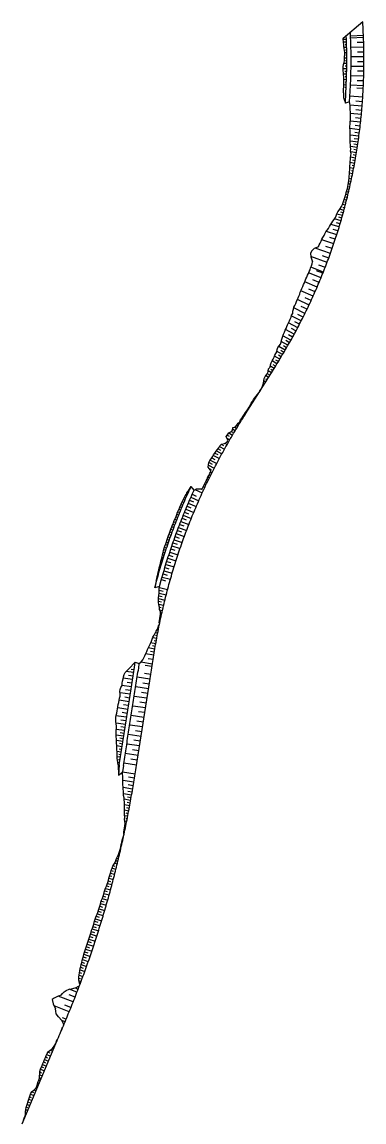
# Model space of a CAD drawing. Header units: metres. Extents: x 288738 to 324331, y 7399322 to 7465117.
# Drawn here: x 321078 to 321397, y 7407366 to 7408392 of the extents above; entities that cross this region are included whole.
import ezdxf

# ---------------------------------------------------------------- set-up
doc = ezdxf.new("R2010")
doc.units = ezdxf.units.M
doc.header["$LTSCALE"] = 10
for name, color, linetype in [('F-HZ-ATERRO-TALUDE', 110, 'Continuous'), ('F-HZ-MUROS', 210, 'Continuous'), ('F-HZ-PIANO-CORTE', 10, 'Continuous'), ('F-HZ-TALUDE', 2, 'Continuous')]:
    doc.layers.add(name, color=color, linetype=linetype)

msp = doc.modelspace()

# ---------------------------------------------------------------- linework, layer by layer
at = {"layer": 'F-HZ-ATERRO-TALUDE', "linetype": 'Continuous', "lineweight": -3}
for p, q in [((321380.192, 7408378.4), (321378.874, 7408378.344)), ((321380.175, 7408378.824), (321379.415, 7408378.791)), ((321396.16, 7408379.524), (321384.172, 7408378.999)), ((321380.292, 7408375.902), (321377.116, 7408375.781)), ((321380.374, 7408373.404), (321377.498, 7408373.308)), ((321380.511, 7408368.406), (321378.092, 7408368.348)), ((321380.452, 7408370.905), (321379.138, 7408370.867)), ((321396.234, 7408377.683), (321384.244, 7408377.199)), ((321396.509, 7408368.688), (321384.513, 7408368.406)), ((321396.389, 7408373.186), (321390.392, 7408372.994)), ((321380.643, 7408358.407), (321378.633, 7408358.398)), ((321380.601, 7408363.406), (321378.706, 7408363.38)), ((321380.565, 7408365.906), (321379.458, 7408365.885)), ((321380.629, 7408360.907), (321379.669, 7408360.898)), ((321396.636, 7408359.689), (321384.636, 7408359.609)), ((321396.591, 7408364.188), (321390.592, 7408364.098)), ((321380.582, 7408348.407), (321377.292, 7408348.456)), ((321380.637, 7408353.407), (321377.822, 7408353.421)), ((321380.614, 7408350.907), (321379.053, 7408350.922)), ((321380.646, 7408355.907), (321379.494, 7408355.907)), ((321396.612, 7408350.689), (321384.613, 7408350.811)), ((321396.643, 7408355.189), (321390.643, 7408355.199)), ((321380.48, 7408343.408), (321377.682, 7408343.477)), ((321380.329, 7408338.41), (321377.884, 7408338.494)), ((321380.534, 7408345.907), (321378.976, 7408345.938)), ((321380.407, 7408340.909), (321379.103, 7408340.947)), ((321396.438, 7408341.691), (321384.443, 7408342.015)), ((321396.295, 7408337.193), (321390.299, 7408337.406)), ((321396.544, 7408346.19), (321390.545, 7408346.301)), ((321380.13, 7408333.414), (321377.816, 7408333.516)), ((321380.008, 7408330.917), (321378.875, 7408330.972)), ((321380.231, 7408335.912), (321379.043, 7408335.959)), ((321396.114, 7408332.697), (321384.126, 7408333.223)), ((321395.991, 7408330.2), (321389.999, 7408330.491)), ((321395.533, 7408322.122), (321383.297, 7408322.903)), ((321395.244, 7408317.879), (321389.161, 7408318.316)), ((321394.919, 7408313.638), (321383.614, 7408314.541)), ((321394.235, 7408305.909), (321383.935, 7408306.882)), ((321394.59, 7408309.773), (321389.209, 7408310.241)), ((321393.496, 7408298.628), (321383.794, 7408299.678)), ((321393.877, 7408302.268), (321388.901, 7408302.772)), ((321392.698, 7408291.732), (321383.509, 7408292.848)), ((321391.907, 7408285.581), (321383.71, 7408286.673)), ((321392.312, 7408288.655), (321388.038, 7408289.199)), ((321393.105, 7408295.179), (321388.324, 7408295.728)), ((321391.146, 7408280.103), (321383.848, 7408281.152)), ((321390.408, 7408275.158), (321383.998, 7408276.141)), ((321390.78, 7408277.63), (321387.353, 7408278.139)), ((321391.532, 7408282.841), (321387.638, 7408283.38)), ((321388.794, 7408265.289), (321384.152, 7408266.09)), ((321389.624, 7408270.22), (321384.349, 7408271.079)), ((321389.211, 7408267.754), (321386.742, 7408268.168)), ((321390.018, 7408272.688), (321387.09, 7408273.151)), ((321386.996, 7408255.452), (321383.597, 7408256.104)), ((321387.918, 7408260.366), (321383.783, 7408261.12)), ((321387.457, 7408257.909), (321385.573, 7408258.262)), ((321388.357, 7408262.827), (321386.164, 7408263.217)), ((321385.012, 7408245.651), (321382.78, 7408246.123)), ((321386.027, 7408250.547), (321383.227, 7408251.111)), ((321385.52, 7408248.099), (321384.265, 7408248.358)), ((321386.512, 7408252.999), (321384.962, 7408253.304)), ((321382.845, 7408235.889), (321381.039, 7408236.306)), ((321383.951, 7408240.765), (321382.125, 7408241.169)), ((321383.401, 7408238.326), (321382.499, 7408238.53)), ((321384.483, 7408243.208), (321383.477, 7408243.425)), ((321380.497, 7408226.169), (321378.217, 7408226.74)), ((321381.694, 7408231.023), (321379.686, 7408231.507)), ((321381.099, 7408228.595), (321380.025, 7408228.859)), ((321382.272, 7408233.455), (321381.322, 7408233.679)), ((321377.967, 7408216.494), (321374.06, 7408217.552)), ((321377.306, 7408214.083), (321374.969, 7408214.728)), ((321379.254, 7408221.325), (321376.571, 7408222.025)), ((321378.615, 7408218.908), (321376.989, 7408219.341)), ((321379.88, 7408223.746), (321378.681, 7408224.052)), ((321375.257, 7408206.868), (321369.283, 7408208.607)), ((321374.397, 7408203.943), (321370.919, 7408204.977)), ((321376.634, 7408211.675), (321371.449, 7408213.132)), ((321375.951, 7408209.27), (321373.237, 7408210.046)), ((321371.268, 7408193.802), (321361.658, 7408196.867)), ((321373.516, 7408201.025), (321365.736, 7408203.386)), ((321372.403, 7408197.41), (321368.038, 7408198.768)), ((321368.508, 7408185.404), (321357.34, 7408189.171)), ((321369.907, 7408189.597), (321364.712, 7408191.301)), ((321362.23, 7408167.845), (321347.225, 7408173.497)), ((321365.357, 7408176.347), (321351.198, 7408181.408)), ((321363.909, 7408172.105), (321357.995, 7408174.16)), ((321366.953, 7408180.869), (321361.038, 7408182.923)), ((321358.996, 7408159.049), (321347.124, 7408163.521)), ((321360.675, 7408163.309), (321354.76, 7408165.364)), ((321356.631, 7408153.613), (321345.092, 7408158.341)), ((321358.388, 7408157.947), (321352.57, 7408160.271)), ((321353, 7408144.977), (321341.526, 7408149.915)), ((321351.129, 7408140.689), (321345.44, 7408143.196)), ((321354.834, 7408149.287), (321349.052, 7408151.716)), ((321345.456, 7408128.264), (321334.627, 7408133.372)), ((321349.222, 7408136.416), (321337.849, 7408141.548)), ((321347.356, 7408132.332), (321341.792, 7408134.9)), ((321341.713, 7408120.496), (321331.395, 7408125.568)), ((321343.6, 7408124.373), (321338.288, 7408126.931)), ((321334.897, 7408107.117), (321326.357, 7408111.617)), ((321338.234, 7408113.542), (321328.996, 7408118.251)), ((321336.575, 7408110.325), (321332.152, 7408112.617)), ((321339.987, 7408117.012), (321335.079, 7408119.469)), ((321331.643, 7408101.036), (321323.564, 7408105.428)), ((321333.282, 7408104.07), (321329.13, 7408106.293)), ((321325.86, 7408090.677), (321319.447, 7408094.35)), ((321328.591, 7408095.5), (321321.234, 7408099.613)), ((321327.23, 7408093.086), (321323.774, 7408095.042)), ((321330.123, 7408098.265), (321326.246, 7408100.402)), ((321318.218, 7408077.674), (321313.348, 7408080.633)), ((321320.782, 7408081.966), (321315.19, 7408085.306)), ((321319.505, 7408079.817), (321316.917, 7408081.376)), ((321323.319, 7408086.275), (321317.47, 7408089.699)), ((321322.055, 7408084.118), (321319.125, 7408085.851)), ((321324.593, 7408088.474), (321321.645, 7408090.181)), ((321313.016, 7408069.133), (321309.006, 7408071.639)), ((321315.629, 7408073.397), (321311.196, 7408076.131)), ((321314.326, 7408071.263), (321312.189, 7408072.59)), ((321316.928, 7408075.533), (321314.619, 7408076.946)), ((321307.738, 7408060.64), (321305.43, 7408062.11)), ((321310.385, 7408064.882), (321307.286, 7408066.839)), ((321309.064, 7408062.759), (321307.862, 7408063.522)), ((321311.704, 7408067.006), (321309.847, 7408068.173)), ((321303.745, 7408054.291), (321303.24, 7408054.616)), ((321305.078, 7408056.406), (321303.34, 7408057.52)), ((321306.41, 7408058.522), (321305.239, 7408059.27)), ((321204.994, 7407824.657), (321204.299, 7407824.796)), ((321203.611, 7407817.286), (321200.106, 7407817.952)), ((321203.165, 7407814.826), (321201.115, 7407815.209)), ((321204.525, 7407822.201), (321202.282, 7407822.642)), ((321204.063, 7407819.744), (321202.583, 7407820.03)), ((321201.873, 7407807.438), (321195.771, 7407808.528)), ((321201.379, 7407804.527), (321197.922, 7407805.134)), ((321202.728, 7407812.364), (321197.959, 7407813.243)), ((321202.296, 7407809.902), (321199.578, 7407810.395)), ((321199.57, 7407793.496), (321188.751, 7407795.285)), ((321200.892, 7407801.614), (321193.132, 7407802.955)), ((321200.226, 7407797.556), (321195.787, 7407798.306)), ((321182.092, 7407785.416), (321175.221, 7407786.497)), ((321182.496, 7407787.993), (321179.96, 7407788.396)), ((321198.023, 7407783.732), (321192.097, 7407784.667)), ((321199.174, 7407791.028), (321192.987, 7407792.038)), ((321180.024, 7407772.191), (321171.047, 7407773.533)), ((321181.075, 7407778.916), (321172.404, 7407780.244)), ((321180.549, 7407775.554), (321176.194, 7407776.212)), ((321181.583, 7407782.166), (321177.374, 7407782.819)), ((321197.327, 7407779.286), (321185.468, 7407781.122)), ((321196.632, 7407774.84), (321190.7, 7407775.743)), ((321178.935, 7407765.217), (321169.623, 7407766.582)), ((321179.479, 7407768.704), (321174.56, 7407769.432)), ((321194.547, 7407761.502), (321182.673, 7407763.236)), ((321195.937, 7407770.394), (321184.07, 7407772.172)), ((321195.242, 7407765.948), (321189.307, 7407766.825)), ((321176.746, 7407751.207), (321167.271, 7407752.56)), ((321177.854, 7407758.299), (321168.614, 7407759.633)), ((321177.3, 7407754.753), (321172.605, 7407755.427)), ((321178.394, 7407761.758), (321173.887, 7407762.413)), ((321193.158, 7407752.61), (321181.279, 7407754.314)), ((321193.853, 7407757.056), (321187.914, 7407757.915)), ((321175.584, 7407743.774), (321165.653, 7407745.185)), ((321176.165, 7407747.491), (321171.37, 7407748.173)), ((321191.768, 7407743.718), (321179.888, 7407745.407)), ((321192.463, 7407748.164), (321186.523, 7407749.011)), ((321174.557, 7407737.198), (321165.771, 7407738.447)), ((321173.655, 7407731.428), (321165.945, 7407732.527)), ((321174.106, 7407734.313), (321170.073, 7407734.887)), ((321175.071, 7407740.486), (321170.313, 7407741.162)), ((321190.379, 7407734.826), (321178.498, 7407736.514)), ((321191.073, 7407739.272), (321185.133, 7407740.115)), ((321172.842, 7407726.231), (321165.901, 7407727.229)), ((321172.07, 7407721.291), (321166.144, 7407722.151)), ((321172.456, 7407723.761), (321169.271, 7407724.221)), ((321173.249, 7407728.83), (321169.494, 7407729.367)), ((321188.989, 7407725.934), (321177.11, 7407727.635)), ((321188.294, 7407721.488), (321182.356, 7407722.344)), ((321189.684, 7407730.38), (321183.744, 7407731.226)), ((321171.298, 7407716.351), (321166.313, 7407717.083)), ((321170.526, 7407711.411), (321166.576, 7407711.999)), ((321170.912, 7407713.881), (321168.669, 7407714.213)), ((321171.684, 7407718.821), (321168.942, 7407719.221)), ((321187.599, 7407717.042), (321175.725, 7407718.771)), ((321186.904, 7407712.596), (321180.968, 7407713.47)), ((321169.753, 7407706.472), (321166.844, 7407706.912)), ((321168.978, 7407701.532), (321167.334, 7407701.786)), ((321169.366, 7407704.002), (321168.175, 7407704.184)), ((321170.139, 7407708.941), (321168.432, 7407709.198)), ((321184.817, 7407699.258), (321172.957, 7407701.087)), ((321186.21, 7407708.15), (321174.341, 7407709.921)), ((321185.514, 7407703.704), (321179.582, 7407704.603)), ((321183.492, 7407690.895), (321171.836, 7407692.76)), ((321182.257, 7407683.267), (321172.094, 7407684.957)), ((321181.711, 7407679.964), (321176.957, 7407680.769)), ((321182.88, 7407687.08), (321177.429, 7407687.969)), ((321181.159, 7407676.662), (321172.361, 7407678.18)), ((321180.209, 7407671.129), (321172.84, 7407672.443)), ((321180.688, 7407673.895), (321176.661, 7407674.601)), ((321179.34, 7407666.205), (321173.299, 7407667.314)), ((321178.446, 7407661.286), (321173.565, 7407662.207)), ((321178.897, 7407663.745), (321176.208, 7407664.245)), ((321179.778, 7407668.666), (321176.426, 7407669.273)), ((321177.526, 7407656.371), (321173.516, 7407657.149)), ((321176.582, 7407651.461), (321173.588, 7407652.058)), ((321177.058, 7407653.915), (321175.311, 7407654.259)), ((321177.99, 7407658.828), (321175.748, 7407659.257)), ((321175.612, 7407646.556), (321173.771, 7407646.933)), ((321174.617, 7407641.656), (321173.781, 7407641.831)), ((321175.119, 7407644.105), (321174.564, 7407644.22)), ((321176.101, 7407649.008), (321174.85, 7407649.26)), ((321173.08, 7407634.315), (321172.983, 7407634.336)), ((321173.597, 7407636.761), (321173.118, 7407636.864)), ((321174.112, 7407639.208), (321173.75, 7407639.285)), ((321129.346, 7407487.365), (321122.071, 7407490.127)), ((321130.389, 7407490.091), (321128.516, 7407490.797)), ((321125.827, 7407478.37), (321111.905, 7407483.758)), ((321123.783, 7407473.264), (321118.195, 7407475.449)), ((321127.598, 7407482.863), (321122.187, 7407484.937)), ((321122.093, 7407469.093), (321108.086, 7407474.614)), ((321118.288, 7407459.845), (321115.237, 7407461.067)), ((321119.243, 7407462.156), (321115.844, 7407463.512)), ((321117.327, 7407457.538), (321116.553, 7407457.849))]:
    msp.add_line(p, q, dxfattribs=at)
at = {"layer": 'F-HZ-MUROS', "flags": 128}
msp.add_lwpolyline([(321395.64, 7408392.194), (321377.124, 7408376.898)], dxfattribs=at)
at = {"layer": 'F-HZ-PIANO-CORTE'}
for p, q in [((321294.69, 7408041.252), (321295.258, 7408040.887)), ((321296.15, 7408043.286), (321296.373, 7408043.142)), ((321297.729, 7408045.242), (321297.934, 7408045.11)), ((321299.209, 7408047.263), (321299.241, 7408047.242)), ((321300.59, 7408049.347), (321300.611, 7408049.333)), ((321288.175, 7408030.578), (321288.381, 7408030.447)), ((321289.41, 7408032.756), (321289.917, 7408032.432)), ((321290.678, 7408034.914), (321290.964, 7408034.731)), ((321291.992, 7408037.042), (321292.584, 7408036.662)), ((321293.307, 7408039.169), (321293.614, 7408038.972)), ((321281.258, 7408020.153), (321281.988, 7408019.7)), ((321282.568, 7408022.285), (321282.934, 7408022.056)), ((321283.976, 7408024.355), (321284.616, 7408023.953)), ((321285.329, 7408026.459), (321285.633, 7408026.268)), ((321286.793, 7408028.493), (321287.26, 7408028.197)), ((321270.677, 7408008.968), (321274.234, 7408006.86)), ((321273.109, 7408010.446), (321274.309, 7408009.727)), ((321274.283, 7408012.67), (321276.794, 7408011.154)), ((321276.231, 7408014.423), (321277.157, 7408013.859)), ((321278.179, 7408016.169), (321279.379, 7408015.434)), ((321279.608, 7408018.23), (321280.145, 7408017.899)), ((321267.134, 7407999.396), (321269.208, 7407998.214)), ((321268.943, 7408004.152), (321271.705, 7408002.546)), ((321269.198, 7408006.917), (321271.082, 7408005.811)), ((321269.203, 7408001.102), (321269.828, 7408000.742)), ((321257.762, 7407990.193), (321260.445, 7407988.743)), ((321259.171, 7407992.303), (321264.326, 7407989.487)), ((321260.8, 7407994.289), (321263.166, 7407992.983)), ((321262.171, 7407996.414), (321266.748, 7407993.861)), ((321263.734, 7407998.43), (321265.854, 7407997.235)), ((321251.756, 7407978.951), (321257.245, 7407976.141)), ((321252.353, 7407981.488), (321255.372, 7407979.925)), ((321253.514, 7407983.736), (321259.549, 7407980.579)), ((321255.041, 7407985.853), (321257.891, 7407984.345)), ((321256.378, 7407988.068), (321261.943, 7407985.092)), ((321251.346, 7407967.896), (321252.755, 7407967.206)), ((321252.449, 7407975.768), (321254.278, 7407974.841)), ((321252.534, 7407970.105), (321253.199, 7407969.776)), ((321253.654, 7407972.348), (321254.981, 7407971.683)), ((321247.037, 7407958.842), (321248.425, 7407958.192)), ((321248.162, 7407961.083), (321248.827, 7407960.768)), ((321249.233, 7407963.349), (321250.571, 7407962.709)), ((321250.357, 7407965.59), (321251.007, 7407965.275)), ((321229.626, 7407949.073), (321230.254, 7407948.801)), ((321230.976, 7407951.217), (321231.885, 7407950.818)), ((321231.859, 7407953.565), (321232.378, 7407953.334)), ((321233.495, 7407955.576), (321233.921, 7407955.384)), ((321235.45, 7407948.989), (321242.776, 7407945.775)), ((321236.683, 7407951.771), (321240.338, 7407950.144)), ((321239.261, 7407956.205), (321246.066, 7407953.103)), ((321244.711, 7407956.819), (321245.975, 7407956.235)), ((321224.254, 7407937.734), (321226.012, 7407937.016)), ((321225.28, 7407940.024), (321226.123, 7407939.675)), ((321226.278, 7407942.325), (321227.93, 7407941.633)), ((321227.32, 7407944.607), (321228.111, 7407944.272)), ((321228.446, 7407946.853), (321229.887, 7407946.234)), ((321230.663, 7407937.8), (321238.056, 7407934.743)), ((321231.837, 7407940.607), (321235.525, 7407939.059)), ((321233.027, 7407943.408), (321240.387, 7407940.272)), ((321234.231, 7407946.202), (321237.902, 7407944.615)), ((321220.527, 7407928.419), (321222.297, 7407927.732)), ((321221.479, 7407930.74), (321222.345, 7407930.399)), ((321222.399, 7407933.073), (321224.134, 7407932.382)), ((321223.283, 7407935.421), (321224.176, 7407935.061)), ((321227.23, 7407929.343), (321230.95, 7407927.874)), ((321228.359, 7407932.168), (321235.784, 7407929.19)), ((321229.504, 7407934.988), (321233.208, 7407933.479)), ((321215.931, 7407916.747), (321216.906, 7407916.393)), ((321216.817, 7407919.094), (321218.743, 7407918.384)), ((321217.741, 7407921.428), (321218.679, 7407921.077)), ((321218.635, 7407923.771), (321220.5, 7407923.066)), ((321219.549, 7407926.108), (321220.471, 7407925.754)), ((321222.862, 7407917.984), (321226.613, 7407916.594)), ((321223.931, 7407920.833), (321231.418, 7407918.013)), ((321225.016, 7407923.675), (321228.751, 7407922.245)), ((321226.115, 7407926.512), (321233.571, 7407923.613)), ((321212.605, 7407907.279), (321213.568, 7407906.947)), ((321213.454, 7407909.64), (321215.352, 7407908.977)), ((321214.244, 7407912.021), (321215.214, 7407911.678)), ((321215.041, 7407914.401), (321217.028, 7407913.688)), ((321218.737, 7407906.535), (321222.516, 7407905.225)), ((321219.744, 7407909.406), (321227.289, 7407906.745)), ((321220.769, 7407912.27), (321224.534, 7407910.92)), ((321221.807, 7407915.13), (321229.323, 7407912.39)), ((321209.644, 7407897.69), (321210.494, 7407897.414)), ((321210.201, 7407900.147), (321212.126, 7407899.512)), ((321210.909, 7407902.555), (321211.913, 7407902.219)), ((321211.824, 7407904.894), (321213.719, 7407904.252)), ((321215.802, 7407897.892), (321223.402, 7407895.393)), ((321216.765, 7407900.778), (321220.558, 7407899.508)), ((321217.743, 7407903.659), (321225.315, 7407901.079)), ((321207.243, 7407887.935), (321207.783, 7407887.77)), ((321207.864, 7407890.365), (321209.063, 7407889.993)), ((321208.431, 7407892.813), (321209.122, 7407892.596)), ((321209.007, 7407895.26), (321210.573, 7407894.759)), ((321212.105, 7407886.297), (321219.756, 7407883.96)), ((321213.007, 7407889.203), (321216.826, 7407888.014)), ((321213.923, 7407892.104), (321221.549, 7407889.686)), ((321214.855, 7407895), (321218.662, 7407893.771)), ((321204.35, 7407875.739), (321204.779, 7407875.618)), ((321204.884, 7407878.189), (321205.176, 7407878.105)), ((321205.428, 7407880.637), (321206.165, 7407880.422)), ((321205.992, 7407883.081), (321206.433, 7407882.95)), ((321206.601, 7407885.512), (321207.593, 7407885.214)), ((321209.494, 7407877.551), (321213.338, 7407876.444)), ((321210.349, 7407880.471), (321218.025, 7407878.215)), ((321211.219, 7407883.386), (321215.051, 7407882.238)), ((321203.845, 7407873.283), (321203.973, 7407873.247)), ((321207.968, 7407872.186), (321211.822, 7407871.116)), ((321208.655, 7407874.626), (321216.354, 7407872.453)), ((321205.539, 7407857.116), (321208.686, 7407856.332)), ((321205.804, 7407859.657), (321212.446, 7407857.971)), ((321205.971, 7407862.3), (321209.53, 7407861.38)), ((321206.144, 7407864.947), (321213.742, 7407862.944)), ((321205.241, 7407851.989), (321207.939, 7407851.341)), ((321205.344, 7407854.562), (321211.23, 7407853.121)), ((321205.496, 7407849.337), (321210.056, 7407848.261)), ((321206.098, 7407846.612), (321207.791, 7407846.22)), ((321206.362, 7407843.974), (321208.925, 7407843.391)), ((321206.658, 7407836.208), (321206.984, 7407836.137)), ((321207.01, 7407838.692), (321207.837, 7407838.511)), ((321207.211, 7407841.212), (321207.793, 7407841.082)), ((321206.226, 7407833.741), (321206.792, 7407833.621)), ((321172.243, 7407631.568), (321172.478, 7407631.516)), ((321169.313, 7407619.42), (321169.532, 7407619.368)), ((321169.895, 7407621.85), (321170.309, 7407621.754)), ((321170.358, 7407624.307), (321170.609, 7407624.25)), ((321170.958, 7407626.734), (321171.406, 7407626.632)), ((321171.572, 7407629.157), (321171.758, 7407629.115)), ((321165.473, 7407610.07), (321166.465, 7407609.827)), ((321166.267, 7407612.445), (321168.04, 7407612.015)), ((321167.492, 7407614.717), (321168.054, 7407614.582)), ((321168.531, 7407617.037), (321169.187, 7407616.882)), ((321160.508, 7407598.47), (321164.45, 7407597.451)), ((321161.248, 7407600.85), (321163.156, 7407600.362)), ((321162.195, 7407603.179), (321165.672, 7407602.299)), ((321163.193, 7407605.497), (321164.733, 7407605.112)), ((321164.467, 7407607.749), (321166.868, 7407607.154)), ((321157.645, 7407588.928), (321161.932, 7407587.773)), ((321158.427, 7407591.295), (321160.499, 7407590.743)), ((321159.161, 7407593.676), (321163.204, 7407592.609)), ((321159.808, 7407596.079), (321161.819, 7407595.554)), ((321154.493, 7407579.473), (321159.315, 7407578.122)), ((321155.167, 7407581.867), (321157.573, 7407581.2)), ((321155.977, 7407584.224), (321160.636, 7407582.944)), ((321156.838, 7407586.568), (321159.062, 7407585.963)), ((321151.324, 7407570.034), (321156.599, 7407568.498)), ((321152.078, 7407572.404), (321154.683, 7407571.653)), ((321152.901, 7407574.754), (321157.97, 7407573.306)), ((321153.734, 7407577.103), (321156.19, 7407576.408)), ((321147.224, 7407558.29), (321150.145, 7407557.398)), ((321148.288, 7407560.563), (321153.785, 7407558.902)), ((321149.101, 7407562.914), (321151.8, 7407562.106)), ((321149.831, 7407565.291), (321155.205, 7407563.696)), ((321150.579, 7407567.662), (321153.242, 7407566.879)), ((321144.255, 7407548.806), (321147.192, 7407547.877)), ((321145.018, 7407551.17), (321150.872, 7407549.335)), ((321145.788, 7407553.533), (321148.699, 7407552.628)), ((321146.547, 7407555.898), (321152.341, 7407554.115)), ((321140.461, 7407536.977), (321146.32, 7407535.043)), ((321141.209, 7407539.347), (321144.152, 7407538.383)), ((321141.939, 7407541.721), (321147.862, 7407539.799)), ((321142.64, 7407544.106), (321145.632, 7407543.143)), ((321143.432, 7407546.46), (321149.379, 7407544.564)), ((321137.171, 7407527.599), (321143.163, 7407525.555)), ((321137.973, 7407529.951), (321140.967, 7407528.937)), ((321138.818, 7407532.288), (321144.754, 7407530.295)), ((321139.665, 7407534.624), (321142.602, 7407533.646)), ((321134.533, 7407517.99), (321139.909, 7407516.099)), ((321135.188, 7407520.395), (321137.96, 7407519.427)), ((321135.767, 7407522.826), (321141.548, 7407520.822)), ((321136.423, 7407525.229), (321139.391, 7407524.208)), ((321132.212, 7407508.248), (321136.558, 7407506.677)), ((321132.74, 7407510.704), (321135.072, 7407509.867)), ((321133.284, 7407513.153), (321138.246, 7407511.384)), ((321133.88, 7407515.582), (321136.48, 7407514.661)), ((321131.167, 7407500.67), (321132.574, 7407500.152)), ((321131.293, 7407503.28), (321134.846, 7407501.979)), ((321131.351, 7407497.942), (321133.111, 7407497.29)), ((321131.665, 7407505.797), (321133.685, 7407505.062)), ((321131.912, 7407495.069), (321132.073, 7407495.009)), ((321106.664, 7407435.187), (321107.207, 7407434.963)), ((321108.164, 7407437.272), (321108.719, 7407437.042)), ((321109.431, 7407439.453), (321109.56, 7407439.399)), ((321110.28, 7407441.806), (321110.661, 7407441.65)), ((321111.483, 7407444.014), (321111.557, 7407443.984)), ((321099.23, 7407424.754), (321102.896, 7407423.219)), ((321100.246, 7407427.036), (321102.056, 7407426.279)), ((321101.275, 7407429.312), (321104.837, 7407427.827)), ((321102.421, 7407431.54), (321104.114, 7407430.835)), ((321104.446, 7407433.403), (321106.778, 7407432.434)), ((321095.348, 7407415.548), (321099.013, 7407414.003)), ((321096.348, 7407417.837), (321098.166, 7407417.072)), ((321097.296, 7407420.148), (321100.954, 7407418.611)), ((321098.218, 7407422.47), (321100.071, 7407421.693)), ((321093.795, 7407405.353), (321095.13, 7407404.788)), ((321094.573, 7407407.738), (321095.337, 7407407.415)), ((321094.627, 7407410.429), (321097.072, 7407409.396)), ((321094.802, 7407413.067), (321096.422, 7407412.383)), ((321087.338, 7407394.518), (321088.807, 7407393.893)), ((321089.483, 7407396.322), (321091.248, 7407395.572)), ((321091.193, 7407398.312), (321091.706, 7407398.094)), ((321092.177, 7407400.609), (321093.189, 7407400.18)), ((321092.918, 7407403.01), (321093.539, 7407402.747)), ((321083.707, 7407385.196), (321085.051, 7407384.625)), ((321084.482, 7407387.583), (321087.365, 7407386.357)), ((321085.301, 7407389.951), (321086.818, 7407389.306)), ((321086.19, 7407392.29), (321089.306, 7407390.965)), ((321081.408, 7407375.307), (321081.96, 7407375.072)), ((321081.599, 7407377.943), (321083.483, 7407377.141)), ((321082.283, 7407380.368), (321083.368, 7407379.907)), ((321082.99, 7407382.784), (321085.424, 7407381.749)), ((321080.394, 7407370.305), (321080.482, 7407370.267)), ((321081.216, 7407372.672), (321081.541, 7407372.534))]:
    msp.add_line(p, q, dxfattribs=at)
at = {"layer": 'F-HZ-TALUDE'}
msp.add_line((321186.823, 7407789.759), (321187.206, 7407793.83), dxfattribs=at)
at = {"layer": 'F-HZ-TALUDE', "linetype": 'Continuous', "lineweight": -3}
for p, q in [((321112.839, 7407447.012), (321113.59, 7407448.852)), ((321115.165, 7407452.501), (321115.639, 7407454.452))]:
    msp.add_line(p, q, dxfattribs=at)
at = {"layer": 'F-HZ-TALUDE', "linetype": 'Continuous', "lineweight": 30}
for points in [[(321173.18, 7407634.779), (321173.589, 7407636.707), (321173.994, 7407638.637), (321174.395, 7407640.567), (321174.793, 7407642.497), (321175.186, 7407644.429), (321175.576, 7407646.361), (321175.962, 7407648.294), (321176.343, 7407650.228), (321176.721, 7407652.163), (321177.095, 7407654.098), (321177.465, 7407656.034), (321177.831, 7407657.971), (321178.194, 7407659.909), (321178.552, 7407661.847), (321178.906, 7407663.786), (321179.257, 7407665.726), (321179.603, 7407667.666), (321179.946, 7407669.607), (321180.284, 7407671.549), (321180.62, 7407673.491), (321180.952, 7407675.434), (321181.281, 7407677.379), (321181.607, 7407679.325), (321181.93, 7407681.273), (321182.251, 7407683.221), (321182.57, 7407685.171), (321182.887, 7407687.123), (321183.202, 7407689.075), (321183.515, 7407691.028), (321183.826, 7407692.983), (321184.137, 7407694.939), (321184.446, 7407696.896), (321184.754, 7407698.853), (321185.062, 7407700.812), (321185.369, 7407702.772), (321185.676, 7407704.733), (321185.982, 7407706.694), (321186.289, 7407708.657), (321197.108, 7407777.884), (321197.419, 7407779.876), (321197.731, 7407781.87), (321198.043, 7407783.864), (321198.357, 7407785.858), (321198.671, 7407787.854), (321198.987, 7407789.85), (321199.305, 7407791.846), (321199.624, 7407793.844), (321199.946, 7407795.841), (321200.27, 7407797.839), (321200.597, 7407799.838), (321200.927, 7407801.837), (321201.261, 7407803.836), (321201.597, 7407805.835), (321201.938, 7407807.835), (321202.283, 7407809.835), (321202.632, 7407811.835), (321202.986, 7407813.835), (321203.344, 7407815.835), (321203.708, 7407817.835), (321204.077, 7407819.835), (321204.452, 7407821.835), (321204.832, 7407823.835), (321205.22, 7407825.834), (321205.613, 7407827.833), (321206.013, 7407829.831), (321206.421, 7407831.829), (321206.834, 7407833.826), (321207.256, 7407835.823), (321207.686, 7407837.819), (321208.122, 7407839.814), (321208.566, 7407841.808), (321209.018, 7407843.802), (321209.476, 7407845.794), (321209.943, 7407847.786), (321210.416, 7407849.777), (321210.897, 7407851.767), (321211.386, 7407853.757), (321211.881, 7407855.745), (321212.385, 7407857.732), (321212.895, 7407859.718), (321213.413, 7407861.702), (321213.938, 7407863.685), (321214.471, 7407865.666), (321215.01, 7407867.645), (321215.557, 7407869.621), (321216.111, 7407871.596), (321216.672, 7407873.569), (321217.24, 7407875.539), (321217.815, 7407877.508), (321218.398, 7407879.474), (321218.987, 7407881.439), (321219.584, 7407883.401), (321220.188, 7407885.361), (321220.799, 7407887.319), (321221.417, 7407889.274), (321222.042, 7407891.227), (321222.674, 7407893.178), (321223.314, 7407895.127), (321223.96, 7407897.073), (321224.613, 7407899.017), (321225.274, 7407900.959), (321225.941, 7407902.898), (321226.616, 7407904.834), (321227.297, 7407906.769), (321227.986, 7407908.7), (321228.681, 7407910.629), (321229.384, 7407912.556), (321230.094, 7407914.48), (321230.81, 7407916.401), (321231.534, 7407918.32), (321232.264, 7407920.236), (321233.001, 7407922.15), (321233.746, 7407924.061), (321234.497, 7407925.969), (321235.255, 7407927.874), (321236.02, 7407929.777), (321236.792, 7407931.676), (321237.571, 7407933.573), (321238.357, 7407935.467), (321239.149, 7407937.358), (321239.949, 7407939.247), (321240.755, 7407941.132), (321241.568, 7407943.015), (321242.388, 7407944.894), (321243.215, 7407946.77), (321244.048, 7407948.644), (321244.889, 7407950.514), (321245.736, 7407952.382), (321246.59, 7407954.246), (321247.45, 7407956.107), (321248.318, 7407957.965), (321249.192, 7407959.82), (321250.073, 7407961.671), (321250.96, 7407963.519), (321251.854, 7407965.365), (321252.755, 7407967.206), (321253.663, 7407969.045), (321254.577, 7407970.88), (321255.498, 7407972.712), (321256.426, 7407974.541), (321257.36, 7407976.366), (321258.3, 7407978.188), (321259.248, 7407980.006), (321260.202, 7407981.821), (321261.162, 7407983.632), (321262.129, 7407985.44), (321263.103, 7407987.244), (321264.083, 7407989.045), (321265.07, 7407990.842), (321266.063, 7407992.636), (321267.063, 7407994.426), (321268.07, 7407996.212), (321269.082, 7407997.995), (321270.101, 7407999.774), (321271.126, 7408001.55), (321272.156, 7408003.322), (321273.191, 7408005.091), (321274.231, 7408006.854), (321275.274, 7408008.613), (321276.321, 7408010.368), (321277.372, 7408012.118), (321278.426, 7408013.863), (321279.483, 7408015.605), (321280.542, 7408017.342), (321281.604, 7408019.076), (321282.668, 7408020.806), (321283.735, 7408022.532), (321284.803, 7408024.255), (321285.872, 7408025.974), (321286.943, 7408027.691), (321288.015, 7408029.404), (321289.088, 7408031.114), (321290.162, 7408032.821), (321291.236, 7408034.525), (321292.31, 7408036.228), (321293.384, 7408037.927), (321294.458, 7408039.624), (321295.532, 7408041.32), (321296.605, 7408043.013), (321297.677, 7408044.704), (321298.748, 7408046.393), (321299.817, 7408048.081), (321300.885, 7408049.767), (321301.952, 7408051.452), (321303.016, 7408053.136), (321304.079, 7408054.818), (321305.138, 7408056.499), (321306.196, 7408058.18), (321307.25, 7408059.86), (321308.302, 7408061.539), (321309.35, 7408063.217), (321310.396, 7408064.896), (321311.437, 7408066.573), (321312.475, 7408068.251), (321313.508, 7408069.929), (321314.538, 7408071.606), (321315.563, 7408073.284), (321316.584, 7408074.962), (321317.599, 7408076.641), (321318.61, 7408078.32), (321319.616, 7408079.999), (321320.616, 7408081.68), (321321.611, 7408083.361), (321322.6, 7408085.043), (321323.583, 7408086.726), (321324.56, 7408088.41), (321325.532, 7408090.098), (321326.499, 7408091.789), (321327.46, 7408093.483), (321328.414, 7408095.181), (321329.364, 7408096.882), (321330.306, 7408098.586), (321331.242, 7408100.294), (321332.172, 7408102.005), (321333.096, 7408103.72), (321334.014, 7408105.438), (321334.925, 7408107.159), (321335.83, 7408108.884), (321336.729, 7408110.612), (321337.622, 7408112.343), (321338.508, 7408114.077), (321339.388, 7408115.815), (321340.261, 7408117.556), (321341.128, 7408119.3), (321341.989, 7408121.047), (321342.844, 7408122.797), (321343.692, 7408124.55), (321344.533, 7408126.307), (321345.369, 7408128.066), (321346.198, 7408129.829), (321347.02, 7408131.594), (321347.836, 7408133.363), (321348.646, 7408135.134), (321349.449, 7408136.909), (321350.246, 7408138.686), (321351.036, 7408140.466), (321351.819, 7408142.249), (321352.597, 7408144.035), (321353.367, 7408145.824), (321354.132, 7408147.616), (321354.889, 7408149.41), (321355.64, 7408151.207), (321356.385, 7408153.007), (321357.123, 7408154.809), (321357.855, 7408156.614), (321358.579, 7408158.422), (321359.298, 7408160.233), (321360.009, 7408162.046), (321360.715, 7408163.861), (321361.413, 7408165.68), (321362.105, 7408167.5), (321362.79, 7408169.323), (321363.469, 7408171.149), (321364.141, 7408172.977), (321364.806, 7408174.808), (321365.465, 7408176.641), (321366.117, 7408178.476), (321366.762, 7408180.314), (321367.4, 7408182.154), (321368.032, 7408183.997), (321368.657, 7408185.842), (321369.276, 7408187.689), (321369.888, 7408189.538), (321370.493, 7408191.389), (321371.091, 7408193.243), (321371.682, 7408195.099), (321372.267, 7408196.957), (321372.845, 7408198.817), (321373.416, 7408200.679), (321373.98, 7408202.543), (321374.538, 7408204.41), (321375.089, 7408206.278), (321375.633, 7408208.148), (321376.17, 7408210.02), (321376.7, 7408211.895), (321377.224, 7408213.771), (321377.741, 7408215.649), (321378.25, 7408217.529), (321378.754, 7408219.411), (321379.25, 7408221.294), (321379.739, 7408223.18), (321380.221, 7408225.067), (321380.697, 7408226.956), (321381.166, 7408228.846), (321381.627, 7408230.739), (321382.082, 7408232.633), (321382.53, 7408234.528), (321382.972, 7408236.426), (321383.406, 7408238.324), (321383.833, 7408240.225), (321384.253, 7408242.127), (321384.667, 7408244.03), (321385.073, 7408245.935), (321385.473, 7408247.842), (321385.865, 7408249.75), (321386.251, 7408251.659), (321386.63, 7408253.57), (321387.002, 7408255.482), (321387.366, 7408257.396), (321387.724, 7408259.31), (321388.075, 7408261.226), (321388.419, 7408263.144), (321388.756, 7408265.062), (321389.086, 7408266.982), (321389.409, 7408268.903), (321389.725, 7408270.825), (321390.034, 7408272.749), (321390.335, 7408274.673), (321390.63, 7408276.599), (321390.918, 7408278.525), (321391.199, 7408280.453), (321391.473, 7408282.382), (321391.74, 7408284.311), (321392, 7408286.242), (321392.252, 7408288.173), (321392.498, 7408290.106), (321392.737, 7408292.039), (321392.969, 7408293.973), (321393.193, 7408295.909), (321393.411, 7408297.844), (321393.621, 7408299.781), (321393.825, 7408301.718), (321394.021, 7408303.657), (321394.21, 7408305.595), (321394.393, 7408307.535), (321394.568, 7408309.475), (321394.736, 7408311.416), (321394.897, 7408313.357), (321395.051, 7408315.299), (321395.198, 7408317.242), (321395.338, 7408319.185), (321395.471, 7408321.129), (321395.597, 7408323.073), (321395.715, 7408325.017), (321395.827, 7408326.962), (321395.931, 7408328.907), (321396.029, 7408330.853), (321396.119, 7408332.799), (321396.202, 7408334.745), (321396.279, 7408336.692), (321396.348, 7408338.639), (321396.41, 7408340.586), (321396.464, 7408342.534), (321396.512, 7408344.481), (321396.553, 7408346.429), (321396.587, 7408348.377), (321396.613, 7408350.325), (321396.632, 7408352.273), (321396.645, 7408354.221), (321396.65, 7408356.17), (321396.648, 7408358.118), (321396.639, 7408360.066), (321396.623, 7408362.014), (321396.6, 7408363.962), (321396.57, 7408365.91), (321396.532, 7408367.858), (321396.488, 7408369.806), (321396.436, 7408371.754), (321396.378, 7408373.701), (321396.312, 7408375.648), (321396.239, 7408377.595), (321395.64, 7408392.194)], [(321379.743, 7408325.949), (321379.851, 7408327.836), (321379.952, 7408329.723), (321380.047, 7408331.61), (321380.134, 7408333.498), (321380.215, 7408335.386), (321380.289, 7408337.274), (321380.356, 7408339.163), (321380.416, 7408341.052), (321380.47, 7408342.941), (321380.516, 7408344.83), (321380.556, 7408346.72), (321380.588, 7408348.609), (321380.614, 7408350.499), (321380.633, 7408352.389), (321380.645, 7408354.279), (321380.65, 7408356.168), (321380.648, 7408358.058), (321380.64, 7408359.948), (321380.624, 7408361.838), (321380.602, 7408363.728), (321380.572, 7408365.617), (321380.536, 7408367.507), (321380.493, 7408369.396), (321380.443, 7408371.286), (321380.386, 7408373.175), (321380.323, 7408375.064), (321380.252, 7408376.952), (321380.175, 7408378.824)], [(321383.277, 7408317.729), (321383.845, 7408327.617), (321383.947, 7408329.519), (321384.042, 7408331.421), (321384.131, 7408333.323), (321384.212, 7408335.226), (321384.287, 7408337.129), (321384.354, 7408339.032), (321384.415, 7408340.935), (321384.468, 7408342.839), (321384.515, 7408344.743), (321384.555, 7408346.647), (321384.588, 7408348.551), (321384.614, 7408350.455), (321384.633, 7408352.36), (321384.645, 7408354.264), (321384.65, 7408356.169), (321384.648, 7408358.073), (321384.639, 7408359.978), (321384.624, 7408361.882), (321384.601, 7408363.786), (321384.572, 7408365.691), (321384.535, 7408367.595), (321384.492, 7408369.499), (321384.442, 7408371.403), (321384.384, 7408373.306), (321384.32, 7408375.21), (321384.249, 7408377.113), (321384.024, 7408382.598)], [(321377.615, 7408326.073), (321377.691, 7408327.954), (321377.673, 7408329.839), (321377.803, 7408331.716), (321377.819, 7408333.599), (321377.866, 7408335.48), (321377.845, 7408337.363), (321378.025, 7408339.239), (321377.855, 7408341.126), (321377.731, 7408343.011), (321377.488, 7408344.896), (321377.304, 7408346.779), (321377.288, 7408348.657), (321377.414, 7408350.534), (321377.611, 7408352.411), (321378.233, 7408354.287), (321378.486, 7408356.168), (321378.663, 7408358.051), (321378.651, 7408359.934), (321378.737, 7408361.817), (321378.7, 7408363.7), (321378.434, 7408365.578), (321378.159, 7408367.455), (321378.005, 7408369.333), (321377.783, 7408371.208), (321377.663, 7408373.085), (321377.127, 7408376.894), (321377.118, 7408376.894)], [(321354.227, 7408182.669), (321354.854, 7408184.465), (321355.979, 7408186.089), (321356.667, 7408187.866), (321357.449, 7408189.611), (321358.466, 7408191.281), (321359.488, 7408192.951), (321360.215, 7408194.721), (321361.251, 7408196.393), (321362.439, 7408198.021), (321363.63, 7408199.653), (321364.469, 7408201.398), (321365.575, 7408203.064), (321366.617, 7408204.754), (321367.73, 7408206.426), (321368.982, 7408208.063), (321370.092, 7408209.746), (321370.888, 7408211.522), (321371.506, 7408213.351), (321372.319, 7408215.127), (321373.404, 7408216.831), (321374.674, 7408218.49), (321375.685, 7408220.223), (321376.58, 7408221.991), (321377.311, 7408223.804), (321377.875, 7408225.661), (321378.455, 7408227.514), (321379.074, 7408229.359), (321379.606, 7408231.227), (321380.189, 7408233.082), (321380.597, 7408234.98), (321381.186, 7408236.836), (321381.712, 7408238.707), (321382.021, 7408240.628), (321382.358, 7408242.541), (321382.565, 7408244.481), (321382.816, 7408246.411), (321382.971, 7408248.36), (321383.17, 7408250.298), (321383.303, 7408252.247), (321383.403, 7408254.201), (321383.599, 7408256.135), (321383.526, 7408258.118), (321383.729, 7408260.047), (321383.819, 7408261.995), (321384.027, 7408263.92), (321384.141, 7408265.861), (321384.39, 7408267.777), (321384.584, 7408269.702), (321384.041, 7408271.745), (321384.314, 7408273.653), (321384.013, 7408275.649), (321384.026, 7408277.593), (321383.883, 7408279.558), (321383.837, 7408281.507), (321383.762, 7408283.456), (321383.688, 7408285.404), (321383.843, 7408287.318), (321383.82, 7408289.255), (321383.655, 7408291.207), (321383.508, 7408293.154), (321383.456, 7408295.088), (321383.762, 7408296.978), (321383.676, 7408298.913), (321383.948, 7408300.807), (321383.994, 7408302.725), (321383.974, 7408304.648), (321384.074, 7408306.559), (321384.015, 7408308.483), (321383.736, 7408310.425), (321383.73, 7408312.34), (321383.649, 7408314.261), (321383.475, 7408316.187), (321383.277, 7408317.729)], [(321301.712, 7408051.606), (321302.406, 7408053.528), (321302.955, 7408055.54), (321303.342, 7408057.651), (321303.847, 7408059.682), (321304.73, 7408061.467), (321305.975, 7408063.018), (321307.101, 7408064.643), (321307.502, 7408066.723), (321307.783, 7408068.872), (321309.211, 7408070.295), (321309.588, 7408072.373), (321310.123, 7408074.346), (321311.017, 7408076.089), (321312.035, 7408077.754), (321312.934, 7408079.487), (321313.56, 7408081.381), (321314.574, 7408083.035), (321315.576, 7408084.693), (321315.747, 7408086.841), (321316.486, 7408088.643), (321317.711, 7408090.156), (321319.036, 7408091.61), (321319.627, 7408093.49), (321319.824, 7408095.591), (321320.41, 7408097.464), (321321.153, 7408099.247), (321321.777, 7408101.093), (321322.524, 7408102.869), (321323.218, 7408104.672), (321324.164, 7408106.337), (321324.945, 7408108.09), (321325.575, 7408109.923), (321326.365, 7408111.669), (321327.151, 7408113.416), (321327.983, 7408115.138), (321328.697, 7408116.921), (321329.215, 7408118.801), (321330.353, 7408120.366), (321330.355, 7408122.501), (321330.974, 7408124.323), (321331.469, 7408126.203), (321332.395, 7408127.871), (321333.288, 7408129.556), (321333.826, 7408131.41), (321334.534, 7408133.182), (321335.271, 7408134.939), (321336.054, 7408136.675), (321336.863, 7408138.398), (321337.266, 7408140.306), (321338.028, 7408142.049), (321338.824, 7408143.776), (321339.588, 7408145.518), (321340.386, 7408147.245), (321341.149, 7408148.988), (321341.737, 7408150.805), (321342.454, 7408152.567), (321343.413, 7408154.226), (321343.944, 7408156.066), (321344.862, 7408157.745), (321345.692, 7408159.461), (321346.392, 7408161.23), (321346.936, 7408163.061), (321347.653, 7408164.823), (321348.484, 7408166.541), (321348.716, 7408168.491)], [(321238.415, 7407955.706), (321240.596, 7407956.994), (321246.035, 7407956.762), (321246.92, 7407958.618), (321247.876, 7407960.44), (321248.712, 7407962.319), (321249.64, 7407964.154), (321250.558, 7407965.994), (321251.347, 7407967.896), (321252.342, 7407969.698), (321253.219, 7407971.557), (321254.211, 7407973.36), (321251.525, 7407977.03), (321251.788, 7407979.221), (321252.267, 7407981.307), (321253.154, 7407983.185), (321254.293, 7407984.931), (321255.626, 7407986.572), (321256.557, 7407988.425), (321257.732, 7407990.147), (321258.859, 7407991.893), (321260.128, 7407993.559), (321261.572, 7407995.126), (321262.447, 7407997.008), (321263.871, 7407998.58), (321266.893, 7407999.24), (321268.837, 7408000.499), (321269.904, 7408002.257), (321268.19, 7408005.636), (321269.479, 7408007.274), (321270.671, 7408008.965), (321272.785, 7408010.1), (321274.218, 7408011.633), (321274.362, 7408013.941), (321277.129, 7408014.654), (321278.293, 7408016.334), (321279.407, 7408018.042), (321280.948, 7408019.483), (321281.808, 7408021.342), (321283.092, 7408022.935), (321284.164, 7408024.656), (321285.259, 7408026.361), (321286.445, 7408028.006), (321287.622, 7408029.654), (321288.659, 7408031.387), (321289.632, 7408033.16), (321290.664, 7408034.892), (321291.724, 7408036.604), (321292.774, 7408038.319), (321293.841, 7408040.022), (321294.981, 7408041.674), (321296.16, 7408043.3), (321297.432, 7408044.862), (321298.669, 7408046.444), (321299.769, 7408048.112), (321300.875, 7408049.774)], [(321203.189, 7407870.869), (321203.765, 7407872.884), (321204.178, 7407874.945), (321204.622, 7407876.997), (321205.074, 7407879.049), (321205.531, 7407881.1), (321206.007, 7407883.147), (321206.514, 7407885.185), (321207.052, 7407887.214), (321207.589, 7407889.245), (321208.091, 7407891.287), (321208.549, 7407893.344), (321209.039, 7407895.392), (321209.587, 7407897.422), (321210.029, 7407899.488), (321210.56, 7407901.526), (321211.235, 7407903.517), (321212.064, 7407905.455), (321212.662, 7407907.472), (321213.388, 7407909.445), (321214.06, 7407911.437), (321214.69, 7407913.443), (321215.414, 7407915.417), (321216.175, 7407917.377), (321216.911, 7407919.345), (321217.691, 7407921.298), (321218.448, 7407923.258), (321219.17, 7407925.232), (321220.005, 7407927.163), (321220.811, 7407929.104), (321221.605, 7407931.049), (321222.373, 7407933.005), (321223.11, 7407934.973), (321223.869, 7407936.932), (321224.779, 7407938.83), (321225.593, 7407940.767), (321226.439, 7407942.69), (321227.317, 7407944.6), (321228.255, 7407946.483), (321229.222, 7407948.353), (321230.254, 7407950.193), (321231.487, 7407951.943), (321231.964, 7407954.026), (321233.538, 7407955.619)], [(321203.433, 7407870.803), (321203.992, 7407872.821), (321204.557, 7407874.838), (321205.13, 7407876.853), (321205.71, 7407878.866), (321206.298, 7407880.876), (321206.893, 7407882.884), (321207.495, 7407884.89), (321208.104, 7407886.894), (321208.721, 7407888.896), (321209.344, 7407890.895), (321209.976, 7407892.893), (321210.614, 7407894.887), (321211.26, 7407896.88), (321211.912, 7407898.87), (321212.572, 7407900.858), (321213.24, 7407902.843), (321213.914, 7407904.826), (321214.596, 7407906.806), (321215.284, 7407908.784), (321215.98, 7407910.759), (321216.684, 7407912.732), (321217.394, 7407914.702), (321218.111, 7407916.67), (321218.836, 7407918.635), (321219.568, 7407920.597), (321220.306, 7407922.557), (321221.052, 7407924.514), (321221.805, 7407926.468), (321222.565, 7407928.42), (321223.333, 7407930.368), (321224.107, 7407932.314), (321224.888, 7407934.257), (321225.676, 7407936.198), (321226.472, 7407938.135), (321227.274, 7407940.069), (321228.083, 7407942.001), (321228.9, 7407943.929), (321229.723, 7407945.855), (321230.554, 7407947.777), (321231.391, 7407949.697), (321232.235, 7407951.613), (321233.086, 7407953.526), (321233.945, 7407955.437)], [(321206.207, 7407865.825), (321207.847, 7407871.755), (321208.408, 7407873.757), (321208.977, 7407875.758), (321209.554, 7407877.757), (321210.137, 7407879.753), (321210.728, 7407881.748), (321211.326, 7407883.74), (321211.931, 7407885.73), (321212.543, 7407887.718), (321213.163, 7407889.703), (321213.789, 7407891.686), (321214.423, 7407893.667), (321215.064, 7407895.646), (321215.713, 7407897.622), (321216.368, 7407899.596), (321217.031, 7407901.568), (321217.701, 7407903.537), (321218.378, 7407905.503), (321219.062, 7407907.468), (321219.753, 7407909.429), (321220.451, 7407911.388), (321221.156, 7407913.345), (321221.869, 7407915.299), (321222.588, 7407917.25), (321223.315, 7407919.199), (321224.049, 7407921.145), (321224.79, 7407923.088), (321225.537, 7407925.029), (321226.292, 7407926.967), (321227.054, 7407928.902), (321227.823, 7407930.834), (321228.599, 7407932.764), (321229.382, 7407934.69), (321230.171, 7407936.614), (321230.968, 7407938.535), (321231.772, 7407940.453), (321232.583, 7407942.368), (321233.4, 7407944.28), (321234.225, 7407946.19), (321235.057, 7407948.096), (321235.895, 7407949.999), (321236.74, 7407951.899), (321238.464, 7407955.734)], [(321206.012, 7407831.915), (321206.251, 7407833.95), (321206.627, 7407835.959), (321206.883, 7407837.994), (321207.251, 7407840.007), (321207.181, 7407842.12), (321206.148, 7407844.457), (321206.107, 7407846.575), (321205.578, 7407848.813), (321205.234, 7407851.014), (321205.25, 7407853.135), (321205.387, 7407855.231), (321205.556, 7407857.324), (321205.788, 7407859.403), (321205.924, 7407861.511), (321206.051, 7407863.625), (321206.2, 7407865.736), (321206.207, 7407865.825)], [(321187.206, 7407793.83), (321189.066, 7407795.593), (321190.601, 7407797.406), (321191.65, 7407799.298), (321192.437, 7407801.234), (321193.414, 7407803.137), (321194.375, 7407805.041), (321195.063, 7407806.992), (321195.946, 7407808.909), (321196.755, 7407810.838), (321197.721, 7407812.737), (321198.626, 7407814.646), (321199.517, 7407816.556), (321200.055, 7407818.532), (321201.112, 7407820.408), (321202.19, 7407822.278), (321203.216, 7407824.156), (321204.235, 7407826.032), (321205.042, 7407827.949), (321205.714, 7407829.893)], [(321167.643, 7407699.512), (321167.406, 7407701.533), (321167.152, 7407703.557), (321166.899, 7407705.581), (321166.755, 7407707.59), (321166.718, 7407709.584), (321166.651, 7407711.584), (321166.494, 7407713.598), (321166.368, 7407715.61), (321166.331, 7407717.609), (321166.201, 7407719.624), (321166.143, 7407721.63), (321166.134, 7407723.631), (321165.872, 7407725.67), (321165.769, 7407727.688), (321165.724, 7407729.7), (321165.93, 7407731.677), (321166.04, 7407733.671), (321166.121, 7407735.671), (321165.771, 7407737.735), (321165.652, 7407739.768), (321165.562, 7407741.799), (321165.539, 7407743.823), (321165.867, 7407745.799), (321166.33, 7407747.759), (321166.792, 7407749.722), (321167.05, 7407751.715), (321167.389, 7407753.7), (321167.848, 7407755.67), (321168.196, 7407757.658), (321168.615, 7407759.638), (321169.069, 7407761.615), (321169.504, 7407763.597), (321169.631, 7407765.626), (321169.334, 7407767.721), (321169.472, 7407769.754), (321170.306, 7407771.686), (321171.378, 7407773.585), (321171.581, 7407775.615), (321171.857, 7407777.636), (321172.261, 7407779.641), (321172.766, 7407781.632), (321173.197, 7407783.636), (321174.377, 7407785.525), (321176.235, 7407787.307), (321177.75, 7407789.141), (321183.642, 7407795.063)], [(321168.636, 7407699.358), (321168.942, 7407701.296), (321169.246, 7407703.236), (321169.551, 7407705.178), (321169.855, 7407707.122), (321170.159, 7407709.068), (321170.464, 7407711.016), (321170.769, 7407712.965), (321171.074, 7407714.916), (321171.379, 7407716.87), (321171.685, 7407718.825), (321171.99, 7407720.781), (321172.297, 7407722.74), (321172.603, 7407724.701), (321172.91, 7407726.663), (321173.217, 7407728.627), (321173.524, 7407730.593), (321173.832, 7407732.561), (321174.14, 7407734.53), (321174.448, 7407736.502), (321174.756, 7407738.475), (321175.065, 7407740.45), (321175.374, 7407742.426), (321175.683, 7407744.405), (321175.992, 7407746.385), (321176.302, 7407748.367), (321176.612, 7407750.351), (321176.922, 7407752.337), (321177.233, 7407754.324), (321177.544, 7407756.313), (321177.855, 7407758.304), (321178.166, 7407760.297), (321178.477, 7407762.291), (321178.789, 7407764.287), (321179.101, 7407766.285), (321179.414, 7407768.285), (321179.726, 7407770.286), (321180.039, 7407772.289), (321180.353, 7407774.294), (321180.666, 7407776.3), (321180.98, 7407778.309), (321181.294, 7407780.319), (321181.608, 7407782.33), (321181.923, 7407784.344), (321182.239, 7407786.359), (321182.556, 7407788.376), (321182.874, 7407790.394)], [(321172.589, 7407698.742), (321172.895, 7407700.685), (321173.2, 7407702.63), (321173.505, 7407704.577), (321173.81, 7407706.525), (321174.115, 7407708.475), (321174.42, 7407710.426), (321174.725, 7407712.379), (321175.031, 7407714.334), (321175.337, 7407716.29), (321175.643, 7407718.247), (321175.949, 7407720.207), (321176.256, 7407722.168), (321176.562, 7407724.13), (321176.869, 7407726.094), (321177.177, 7407728.06), (321177.484, 7407730.027), (321177.792, 7407731.996), (321178.1, 7407733.967), (321178.408, 7407735.939), (321178.716, 7407737.912), (321179.025, 7407739.887), (321179.334, 7407741.864), (321179.643, 7407743.842), (321179.953, 7407745.822), (321180.262, 7407747.803), (321180.572, 7407749.786), (321180.882, 7407751.771), (321181.192, 7407753.756), (321181.503, 7407755.744), (321181.814, 7407757.733), (321182.125, 7407759.723), (321182.436, 7407761.715), (321182.747, 7407763.708), (321183.059, 7407765.703), (321183.371, 7407767.7), (321183.683, 7407769.698), (321183.995, 7407771.697), (321184.308, 7407773.698), (321184.621, 7407775.701), (321184.934, 7407777.704), (321185.247, 7407779.71), (321185.561, 7407781.717), (321185.875, 7407783.725), (321186.19, 7407785.735), (321186.506, 7407787.746), (321186.823, 7407789.759)], [(321172.903, 7407634.839), (321173.04, 7407636.825), (321173.296, 7407638.786), (321173.522, 7407640.751), (321173.987, 7407642.666), (321174.13, 7407644.648), (321173.924, 7407646.7), (321173.602, 7407648.773), (321173.855, 7407650.728), (321173.772, 7407652.749), (321173.507, 7407654.803), (321173.553, 7407656.795), (321173.485, 7407658.807), (321173.481, 7407660.805), (321173.545, 7407662.789), (321173.551, 7407664.783), (321173.346, 7407666.814), (321173.169, 7407668.837), (321172.767, 7407670.899), (321172.72, 7407672.894), (321172.708, 7407674.882), (321172.496, 7407676.904), (321172.29, 7407678.924), (321172.15, 7407680.933), (321172.163, 7407682.915), (321172.106, 7407684.909), (321172.103, 7407686.895), (321171.977, 7407688.901), (321171.802, 7407690.915), (321171.878, 7407692.889)], [(321117.512, 7407457.979), (321118.274, 7407459.813), (321119.034, 7407461.647), (321119.792, 7407463.481), (321120.548, 7407465.316), (321121.301, 7407467.152), (321122.051, 7407468.989), (321122.798, 7407470.826), (321123.542, 7407472.665), (321124.283, 7407474.504), (321125.021, 7407476.345), (321125.754, 7407478.186), (321126.484, 7407480.029), (321127.21, 7407481.873), (321127.932, 7407483.718), (321128.65, 7407485.564), (321129.364, 7407487.411), (321130.075, 7407489.26), (321130.781, 7407491.109), (321131.484, 7407492.96), (321132.183, 7407494.812), (321132.877, 7407496.665), (321133.568, 7407498.519), (321134.255, 7407500.374), (321134.939, 7407502.23), (321135.618, 7407504.087), (321136.293, 7407505.945), (321136.965, 7407507.804), (321137.633, 7407509.665), (321138.297, 7407511.526), (321138.956, 7407513.389), (321139.612, 7407515.252), (321140.265, 7407517.116), (321140.913, 7407518.982), (321141.557, 7407520.848), (321142.198, 7407522.715), (321142.834, 7407524.584), (321143.467, 7407526.453), (321144.096, 7407528.323), (321144.721, 7407530.194), (321145.342, 7407532.066), (321145.959, 7407533.939), (321146.572, 7407535.814), (321147.181, 7407537.689), (321147.787, 7407539.566), (321148.389, 7407541.444), (321148.987, 7407543.323), (321149.581, 7407545.203), (321150.172, 7407547.084), (321150.758, 7407548.967), (321151.341, 7407550.851), (321151.92, 7407552.736), (321152.496, 7407554.622), (321153.067, 7407556.509), (321153.635, 7407558.398), (321154.198, 7407560.287), (321154.758, 7407562.178), (321155.314, 7407564.07), (321155.867, 7407565.963), (321156.415, 7407567.857), (321156.96, 7407569.752), (321157.5, 7407571.648), (321158.037, 7407573.545), (321158.57, 7407575.443), (321159.1, 7407577.343), (321159.625, 7407579.243), (321160.147, 7407581.145), (321160.664, 7407583.047), (321161.178, 7407584.951), (321161.688, 7407586.855), (321162.194, 7407588.761), (321162.697, 7407590.668), (321163.195, 7407592.575), (321163.69, 7407594.484), (321164.18, 7407596.393), (321164.667, 7407598.304), (321165.15, 7407600.215), (321165.629, 7407602.128), (321166.104, 7407604.041), (321166.576, 7407605.956), (321167.043, 7407607.871), (321167.507, 7407609.787), (321167.966, 7407611.704), (321168.422, 7407613.622), (321168.874, 7407615.541), (321169.322, 7407617.461), (321169.767, 7407619.382), (321170.207, 7407621.304), (321170.643, 7407623.226), (321171.076, 7407625.15), (321171.504, 7407627.074), (321171.929, 7407628.999), (321172.35, 7407630.925), (321172.767, 7407632.851), (321173.18, 7407634.779)], [(321131.948, 7407494.899), (321131.457, 7407497.192), (321131.145, 7407499.414), (321131.182, 7407501.504), (321131.31, 7407503.557), (321131.609, 7407505.546), (321132.042, 7407507.485), (321132.473, 7407509.423), (321132.878, 7407511.369), (321133.317, 7407513.301), (321133.781, 7407515.223), (321134.307, 7407517.123), (321134.804, 7407519.031), (321135.338, 7407520.925), (321135.773, 7407522.852), (321136.277, 7407524.755), (321136.856, 7407526.63), (321137.463, 7407528.496), (321138.111, 7407530.346), (321138.782, 7407532.189), (321139.452, 7407534.032), (321140.114, 7407535.877), (321140.704, 7407537.746), (321141.294, 7407539.614), (321141.871, 7407541.487), (321142.419, 7407543.369), (321142.982, 7407545.247), (321143.664, 7407547.086), (321144.301, 7407548.94), (321144.903, 7407550.804), (321145.491, 7407552.674), (321146.131, 7407554.527), (321146.7, 7407556.402), (321147.224, 7407558.291), (321148.104, 7407560.073), (321148.795, 7407561.912), (321149.368, 7407563.787), (321149.944, 7407565.661), (321150.537, 7407567.53), (321151.129, 7407569.4), (321151.706, 7407571.274), (321152.319, 7407573.138), (321152.985, 7407574.987), (321153.646, 7407576.839), (321154.266, 7407578.702), (321154.818, 7407580.584), (321155.333, 7407582.477), (321156.013, 7407584.325), (321156.706, 7407586.17), (321157.324, 7407588.035), (321157.99, 7407589.889), (321158.574, 7407591.765), (321159.152, 7407593.642), (321159.658, 7407595.539), (321160.185, 7407597.431), (321160.768, 7407599.308), (321161.353, 7407601.185), (321162.128, 7407603.015), (321162.871, 7407604.853), (321163.771, 7407606.654), (321164.884, 7407608.404), (321165.543, 7407610.268), (321166.109, 7407612.155), (321167.087, 7407613.944), (321168.029, 7407615.743), (321168.748, 7407617.597), (321169.333, 7407619.484), (321169.812, 7407621.395), (321170.167, 7407623.336), (321170.547, 7407625.27), (321171.081, 7407627.169), (321171.553, 7407629.083), (321172.03, 7407630.996), (321172.723, 7407632.861)], [(321114.544, 7407484.634), (321115.881, 7407486.226), (321117.504, 7407487.708), (321119.359, 7407489.105), (321122.125, 7407490.159), (321125.551, 7407490.969), (321128.665, 7407491.906), (321130.903, 7407493.177)], [(321116.897, 7407458.226), (321115.277, 7407461.013), (321112.256, 7407464.353), (321109.978, 7407467.388), (321109.58, 7407469.669), (321109.437, 7407471.845)], [(321112.907, 7407446.984), (321113.677, 7407448.816), (321114.447, 7407450.648), (321115.215, 7407452.481), (321115.982, 7407454.313), (321116.748, 7407456.146), (321117.512, 7407457.979)], [(321078.182, 7407364.559), (321109.82, 7407439.654), (321110.592, 7407441.487), (321111.364, 7407443.319), (321112.136, 7407445.152), (321112.907, 7407446.984)], [(321079.495, 7407367.97), (321080.187, 7407369.85), (321081.017, 7407371.67), (321081.416, 7407373.674), (321081.405, 7407375.852), (321081.599, 7407377.943), (321082.127, 7407379.891), (321082.752, 7407381.799), (321083.228, 7407383.77), (321083.867, 7407385.672), (321084.482, 7407387.583), (321085.118, 7407389.485), (321085.848, 7407391.347), (321086.53, 7407393.228), (321087.604, 7407394.943), (321089.477, 7407396.317), (321090.975, 7407397.851), (321091.829, 7407399.658), (321092.516, 7407401.535), (321093.045, 7407403.479), (321093.786, 7407405.333), (321094.607, 7407407.152), (321094.478, 7407409.372), (321094.766, 7407411.415), (321094.812, 7407413.56), (321095.329, 7407415.504), (321096.128, 7407417.33), (321096.92, 7407419.157), (321097.627, 7407421.02), (321098.378, 7407422.864), (321099.196, 7407424.679), (321100.006, 7407426.497), (321100.816, 7407428.315), (321101.649, 7407430.123), (321102.606, 7407431.879), (321104.327, 7407433.317), (321106.233, 7407434.679), (321107.586, 7407436.272), (321108.591, 7407438.009), (321109.6, 7407439.744), (321110.193, 7407441.651), (321111.174, 7407443.397), (321112.068, 7407445.18)]]:
    msp.add_lwpolyline(points, dxfattribs=at)
at = {"layer": 'F-HZ-TALUDE'}
for points in [[(321377.615, 7408326.073), (321377.706, 7408321.884), (321379.503, 7408316.632)], [(321383.277, 7408317.729), (321379.503, 7408316.632), (321379.743, 7408325.949)], [(321354.227, 7408182.669), (321350.408, 7408181.079), (321348.042, 7408178.706), (321346.993, 7408176.525), (321347.243, 7408173.262), (321348.716, 7408168.491)], [(321233.538, 7407955.619), (321235.767, 7407959.139)], [(321238.464, 7407955.734), (321235.767, 7407959.139), (321233.945, 7407955.437)], [(321203.189, 7407870.869), (321201.824, 7407864.499)], [(321206.2, 7407865.736), (321201.824, 7407864.499), (321203.433, 7407870.803)], [(321182.874, 7407790.394), (321183.642, 7407795.063), (321187.206, 7407793.83)], [(321167.643, 7407699.512), (321167.914, 7407689.929)], [(321168.636, 7407699.358), (321167.914, 7407689.929), (321171.836, 7407692.76)], [(321172.589, 7407698.742), (321171.878, 7407692.889)], [(321114.544, 7407484.634), (321111.197, 7407483.523), (321108.166, 7407481.733), (321106.298, 7407480.524), (321107.084, 7407476.667), (321109.437, 7407471.845)]]:
    msp.add_lwpolyline(points, dxfattribs=at)

doc.saveas('drawing.dxf')
